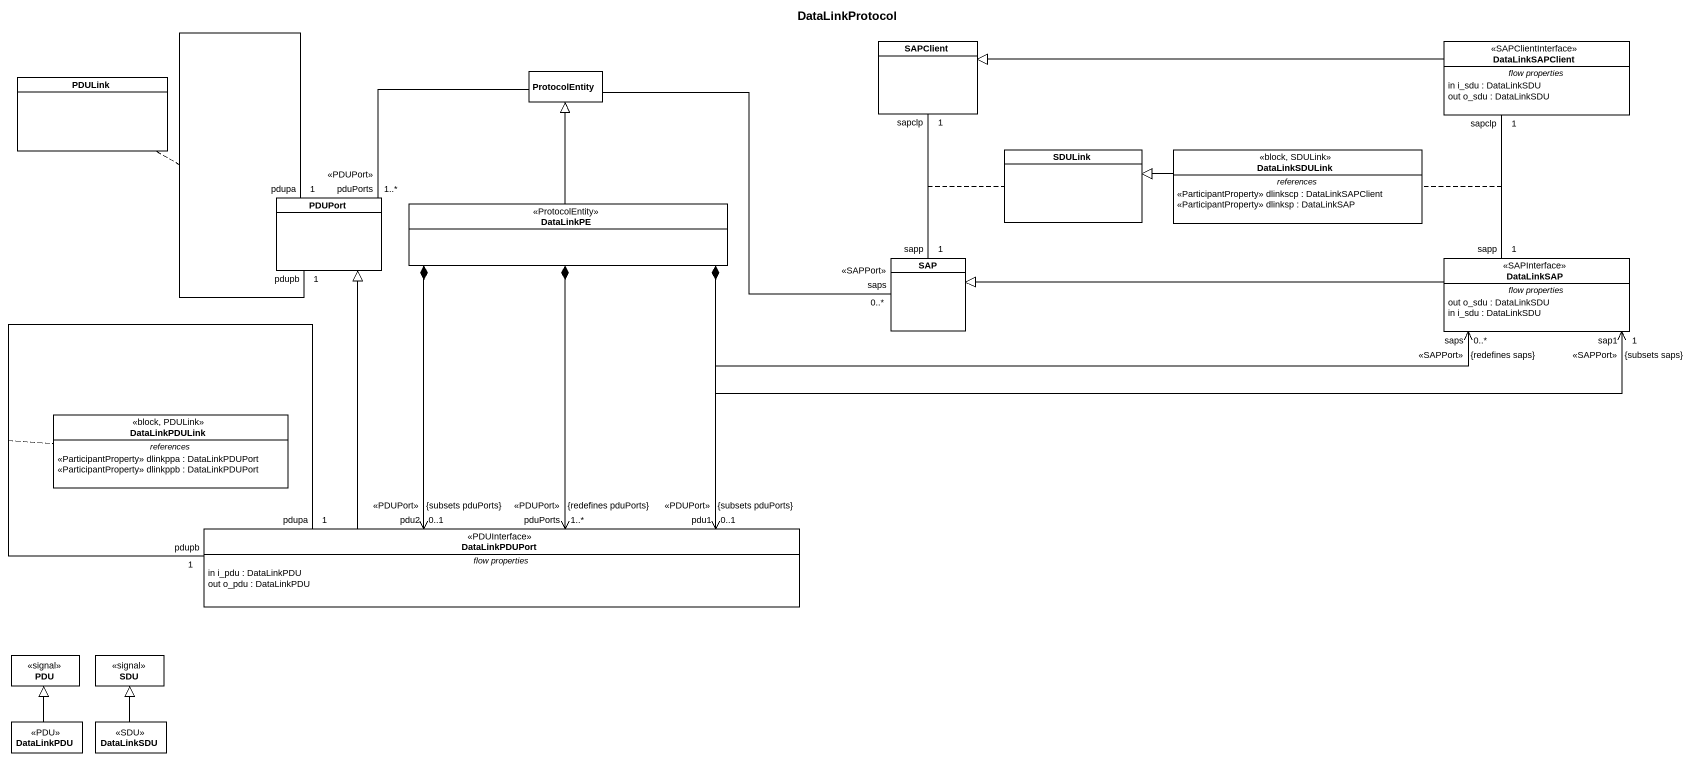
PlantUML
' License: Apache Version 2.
@startuml
title DataLinkProtocol
hide circle
hide empty members
class SAPClient
class DataLinkSAPClient <<SAPClientInterface>> {
  -- flow properties --
  in i_sdu : DataLinkSDU
  out o_sdu : DataLinkSDU
}
class PDULink
class ProtocolEntity
class SDULink
class DataLinkSDULink <<block, SDULink>> {
  -- references --
  <<ParticipantProperty>> dlinkscp : DataLinkSAPClient
  <<ParticipantProperty>> dlinksp : DataLinkSAP
}
class PDUPort
class DataLinkPE <<ProtocolEntity>>
class SAP
class DataLinkSAP <<SAPInterface>> {
  -- flow properties --
  out o_sdu : DataLinkSDU
  in i_sdu : DataLinkSDU
}
class DataLinkPDULink <<block, PDULink>> {
  -- references --
  <<ParticipantProperty>> dlinkppa : DataLinkPDUPort
  <<ParticipantProperty>> dlinkppb : DataLinkPDUPort
}
class DataLinkPDUPort <<PDUInterface>> {
  -- flow properties --
  in i_pdu : DataLinkPDU
  out o_pdu : DataLinkPDU
}
class PDU <<signal>>
class SDU <<signal>>
class DataLinkPDU <<PDU>>
class DataLinkSDU <<SDU>>
SAPClient "sapclp\n1" -- "sapp\n1" SAP
(SAPClient, SAP) .. SDULink
DataLinkSAPClient -left-|> SAPClient
DataLinkSDULink -left-|> SDULink
PDUPort "pduPorts\n<<PDUPort>>\n1..*" -up- ProtocolEntity
PDUPort "pdupb\n1" -- "pdupa\n1" PDUPort
(PDUPort, PDUPort) .. PDULink
DataLinkPE -up-|> ProtocolEntity
SAP "saps\n<<SAPPort>>\n0..*" -left- ProtocolEntity
DataLinkSAP "1\nsapp" -up- "1\nsapclp" DataLinkSAPClient
(DataLinkSAP, DataLinkSAPClient) .. DataLinkSDULink
DataLinkSAP "sap1\n<<SAPPort>>\n1\n{subsets saps}" <-left-* DataLinkPE
DataLinkSAP "saps\n<<SAPPort>>\n0..*\n{redefines saps}" <-left-* DataLinkPE
DataLinkSAP -left-|> SAP
DataLinkPDUPort -up-|> PDUPort
DataLinkPDUPort "pdu1\n<<PDUPort>>\n{subsets pduPorts}\n0..1" <-up-* DataLinkPE
DataLinkPDUPort "pdu2\n<<PDUPort>>\n0..1\n{subsets pduPorts}" <-up-* DataLinkPE
DataLinkPDUPort "pduPorts\n<<PDUPort>>\n1..*\n{redefines pduPorts}" <-up-* DataLinkPE
DataLinkPDUPort "1\npdupb" -- "1\npdupa" DataLinkPDUPort
(DataLinkPDUPort, DataLinkPDUPort) .. DataLinkPDULink
DataLinkPDU -up-|> PDU
DataLinkSDU -up-|> SDU
@enduml
